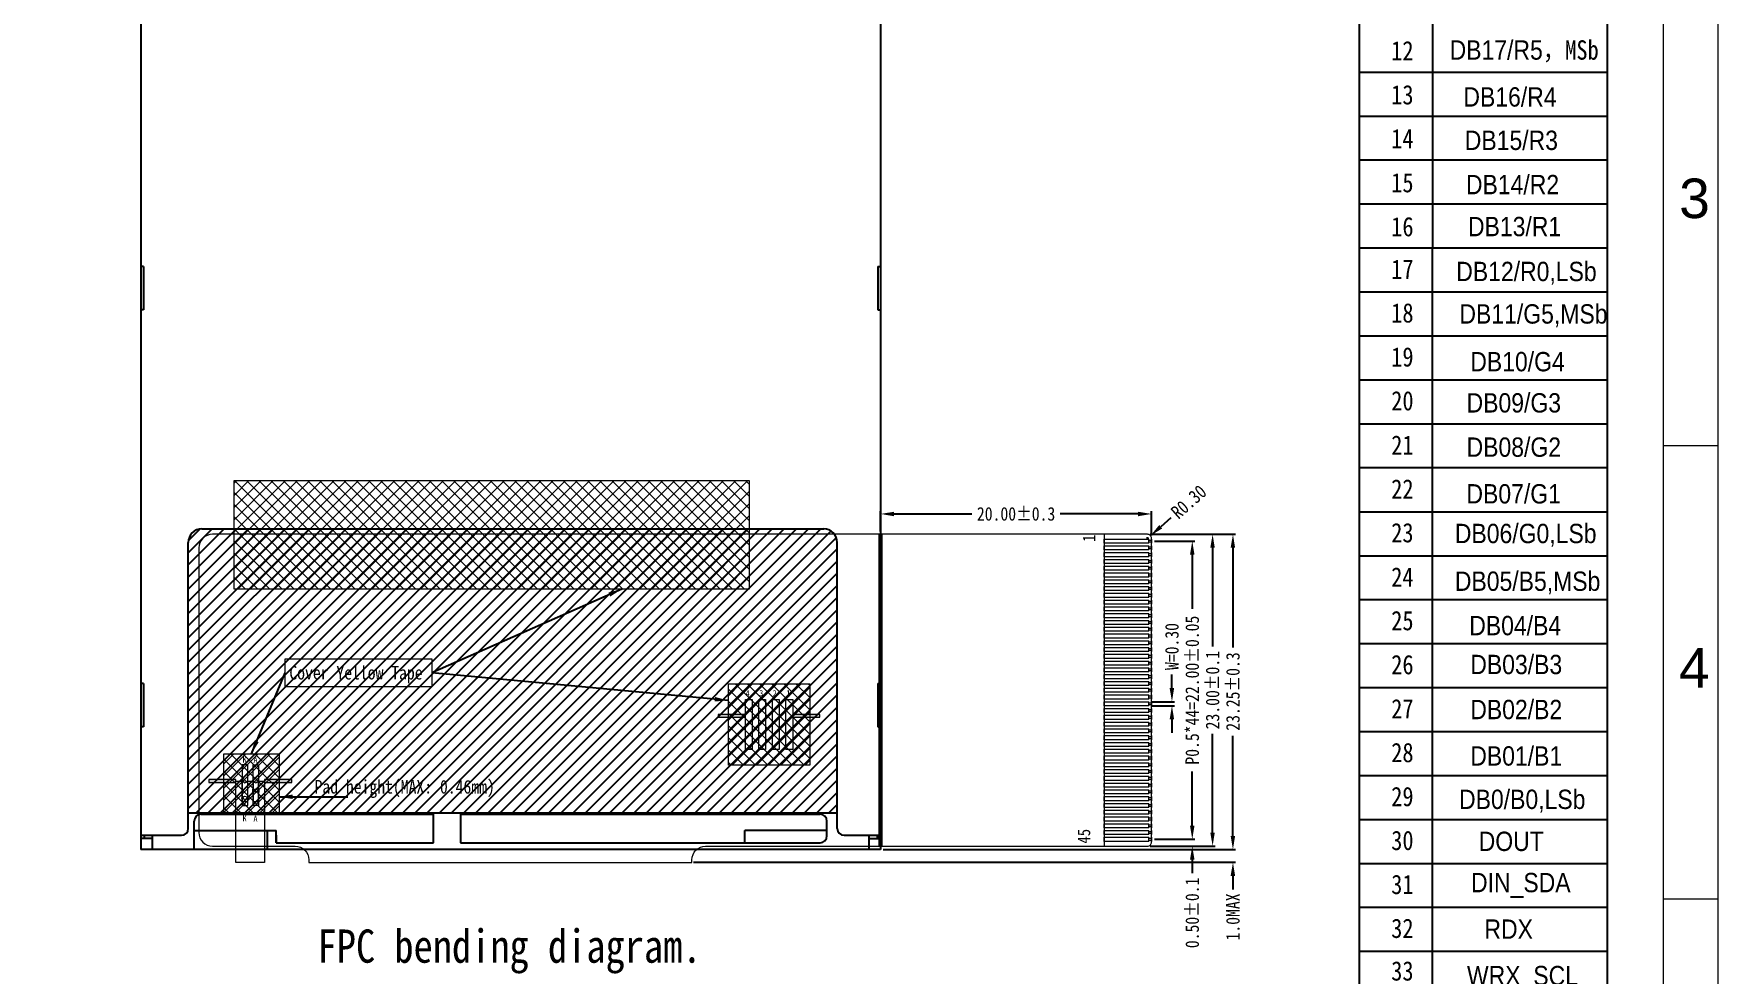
# Model space of a CAD drawing. Header units: millimetres. Extents: x -3761 to -3422, y -2431 to -2197.
# Drawn here: x -3546.6 to -3422.3, y -2335.9 to -2266.5 of the extents above; entities that cross this region are included whole.
import ezdxf

# ---------------------------------------------------------------- set-up
doc = ezdxf.new("R2010")
doc.units = ezdxf.units.MM
for name, color, linetype in [('', 7, 'Continuous'), ('BEF', 4, 'Continuous'), ('BL', 2, 'Continuous'), ('d', 3, 'Continuous'), ('版框', 7, 'Continuous')]:
    doc.layers.add(name, color=color, linetype=linetype)
doc.layers.add('DIM', color=3, linetype='Continuous', lineweight=20)
doc.styles.add('s2', font='')
doc.styles.add('宋体', font='', dxfattribs={"width": 0.85})
doc.styles.get('s2').set_extended_font_data('仿宋_GB2312')
doc.styles.get('宋体').set_extended_font_data('SimSun')
doc.dimstyles.new('副本 Standard', dxfattribs={"dimtxt": 1, "dimasz": 1, "dimexe": 0.2, "dimexo": 0.2, "dimgap": 0.3, "dimtad": 0, "dimzin": 0, "dimdsep": 46, "dimtxsty": '宋体', "dimcen": 0.09, "dimclrd": 3, "dimclre": 3, "dimclrt": 3, "dimadec": 0, "dimazin": 0, "dimtfac": 1, "dimtofl": 0, "dimtmove": 0, "dimatfit": 3, "dimfxl": 0, "dimtolj": 1, "dimtzin": 0, "dimarcsym": 0})
pattern_1 = [(45, (425.9951, 5242.23083), (-0.449012806, 0.449012806), [])]

# ---------------------------------------------------------------- blocks, each defined once
blk = doc.blocks.new('*D35')
at = {"color": 3, "lineweight": -2}
for p, q in [((-3484.11, -2303.2), (-3484.11, -2301.7)), ((-3483.11, -2301.9), (-3477.37, -2301.9)), ((-3465.11, -2301.9), (-3470.86, -2301.9)), ((-3464.11, -2303.5), (-3464.11, -2301.7))]:
    blk.add_line(p, q, dxfattribs=at)
at = {"color": 3}
for points in [[(-3483.11, -2301.74), (-3483.11, -2302.07), (-3484.11, -2301.9)], [(-3465.11, -2301.74), (-3465.11, -2302.07), (-3464.11, -2301.9)]]:
    blk.add_solid(points, dxfattribs=at)
at = {"layer": 'Defpoints', "color": 0}
for p in [(-3484.11, -2301.9), (-3484.11, -2303.4), (-3464.11, -2303.7)]:
    blk.add_point(p, dxfattribs=at)
at = {"color": 3, "lineweight": 0, "insert": (-3474.11, -2301.9), "char_height": 1, "attachment_point": 5, "style": '宋体'}
blk.add_mtext('\\A1;20.00%%p0.3', dxfattribs=at)
blk = doc.blocks.new('*D36')
at = {"color": 3, "lineweight": -2}
for p, q in [((-3464.21, -2303.4), (-3459.41, -2303.4)), ((-3459.61, -2304.4), (-3459.61, -2311.67)), ((-3459.61, -2325.4), (-3459.61, -2318.13)), ((-3464.21, -2326.4), (-3459.41, -2326.4))]:
    blk.add_line(p, q, dxfattribs=at)
at = {"color": 3}
for points in [[(-3459.78, -2304.4), (-3459.45, -2304.4), (-3459.61, -2303.4)], [(-3459.78, -2325.4), (-3459.45, -2325.4), (-3459.61, -2326.4)]]:
    blk.add_solid(points, dxfattribs=at)
at = {"layer": 'Defpoints', "color": 0}
for p in [(-3464.41, -2303.4), (-3464.41, -2326.4), (-3459.61, -2326.4)]:
    blk.add_point(p, dxfattribs=at)
at = {"color": 3, "lineweight": 0, "insert": (-3459.61, -2314.9), "char_height": 1, "attachment_point": 5, "rotation": 90, "style": '宋体'}
blk.add_mtext('\\A1;23.00%%p0.1', dxfattribs=at)
blk = doc.blocks.new('*D37')
at = {"color": 3, "lineweight": -2}
for p, q in [((-3463.91, -2303.9), (-3460.91, -2303.9)), ((-3461.11, -2304.9), (-3461.11, -2308.91)), ((-3461.11, -2324.9), (-3461.11, -2320.89)), ((-3463.91, -2325.9), (-3460.91, -2325.9))]:
    blk.add_line(p, q, dxfattribs=at)
at = {"color": 3}
for points in [[(-3461.28, -2304.9), (-3460.95, -2304.9), (-3461.11, -2303.9)], [(-3461.28, -2324.9), (-3460.95, -2324.9), (-3461.11, -2325.9)]]:
    blk.add_solid(points, dxfattribs=at)
at = {"layer": 'Defpoints', "color": 0}
for p in [(-3464.11, -2303.9), (-3464.11, -2325.9), (-3461.11, -2325.9)]:
    blk.add_point(p, dxfattribs=at)
at = {"color": 3, "lineweight": 0, "insert": (-3461.11, -2314.9), "char_height": 1, "attachment_point": 5, "rotation": 90, "style": '宋体'}
blk.add_mtext('\\A1;P0.5*44=22.00%%p0.05', dxfattribs=at)
blk = doc.blocks.new('*D38')
at = {"color": 3, "lineweight": -2}
for p, q in [((-3462.61, -2314.75), (-3462.61, -2313.75)), ((-3464.11, -2315.75), (-3462.41, -2315.75)), ((-3464.11, -2316.05), (-3462.41, -2316.05)), ((-3462.61, -2317.05), (-3462.61, -2318.05))]:
    blk.add_line(p, q, dxfattribs=at)
at = {"color": 3}
for points in [[(-3462.78, -2314.75), (-3462.45, -2314.75), (-3462.61, -2315.75)], [(-3462.78, -2317.05), (-3462.45, -2317.05), (-3462.61, -2316.05)]]:
    blk.add_solid(points, dxfattribs=at)
at = {"layer": 'Defpoints', "color": 0}
for p in [(-3464.31, -2315.75), (-3464.31, -2316.05), (-3462.61, -2315.75)]:
    blk.add_point(p, dxfattribs=at)
at = {"color": 3, "lineweight": 0, "insert": (-3462.61, -2311.68), "char_height": 1, "attachment_point": 5, "rotation": 90, "style": '宋体'}
blk.add_mtext('\\A1;W=0.30', dxfattribs=at)
blk = doc.blocks.new('*D39')
at = {"color": 3, "lineweight": -2}
for p, q in [((-3462.69, -2302.18), (-3463.44, -2302.84)), ((-3464.5, -2303.7), (-3464.32, -2303.7)), ((-3464.41, -2303.79), (-3464.41, -2303.61))]:
    blk.add_line(p, q, dxfattribs=at)
at = {"color": 3}
blk.add_solid([(-3463.55, -2302.72), (-3463.33, -2302.97), (-3464.19, -2303.5)], dxfattribs=at)
at = {"layer": 'Defpoints', "color": 0}
for p in [(-3464.41, -2303.7), (-3464.19, -2303.5)]:
    blk.add_point(p, dxfattribs=at)
at = {"color": 3, "lineweight": 0, "insert": (-3461.37, -2301.01), "char_height": 1, "attachment_point": 5, "rotation": 41.5052, "style": '宋体'}
blk.add_mtext('\\A1;R0.30', dxfattribs=at)
blk = doc.blocks.new('*D40')
at = {"color": 3, "lineweight": -2}
for p, q in [((-3461.11, -2324.9), (-3461.11, -2323.9)), ((-3464.21, -2326.4), (-3460.91, -2326.4)), ((-3463.91, -2325.9), (-3460.91, -2325.9)), ((-3461.11, -2327.4), (-3461.11, -2328.4))]:
    blk.add_line(p, q, dxfattribs=at)
at = {"color": 3}
for points in [[(-3461.28, -2324.9), (-3460.95, -2324.9), (-3461.11, -2325.9)], [(-3461.28, -2327.4), (-3460.95, -2327.4), (-3461.11, -2326.4)]]:
    blk.add_solid(points, dxfattribs=at)
at = {"layer": 'Defpoints', "color": 0}
for p in [(-3464.41, -2326.4), (-3464.11, -2325.9), (-3461.11, -2326.4)]:
    blk.add_point(p, dxfattribs=at)
at = {"color": 3, "lineweight": 0, "insert": (-3461.11, -2331.33), "char_height": 1, "attachment_point": 5, "rotation": 90, "style": '宋体'}
blk.add_mtext('\\A1;0.50%%P0.1', dxfattribs=at)
blk = doc.blocks.new('*D41')
at = {"color": 3, "lineweight": -2}
for p, q in [((-3458.11, -2325.65), (-3458.11, -2324.65)), ((-3483.91, -2326.65), (-3457.91, -2326.65)), ((-3497.92, -2327.6), (-3457.91, -2327.6)), ((-3458.11, -2328.6), (-3458.11, -2329.6))]:
    blk.add_line(p, q, dxfattribs=at)
at = {"color": 3}
for points in [[(-3458.28, -2325.65), (-3457.95, -2325.65), (-3458.11, -2326.65)], [(-3458.28, -2328.6), (-3457.95, -2328.6), (-3458.11, -2327.6)]]:
    blk.add_solid(points, dxfattribs=at)
at = {"layer": 'Defpoints', "color": 0}
for p in [(-3484.11, -2326.65), (-3458.11, -2326.65), (-3498.12, -2327.6)]:
    blk.add_point(p, dxfattribs=at)
at = {"color": 3, "lineweight": 0, "insert": (-3458.11, -2331.63), "char_height": 1, "attachment_point": 5, "rotation": 90, "style": '宋体'}
blk.add_mtext('\\A1;1.0MAX', dxfattribs=at)
blk = doc.blocks.new('*D42')
at = {"color": 3, "lineweight": -2}
for p, q in [((-3464.21, -2303.4), (-3457.91, -2303.4)), ((-3458.11, -2304.4), (-3458.11, -2311.75)), ((-3458.11, -2325.65), (-3458.11, -2318.26)), ((-3483.91, -2326.65), (-3457.91, -2326.65))]:
    blk.add_line(p, q, dxfattribs=at)
at = {"color": 3}
for points in [[(-3458.28, -2304.4), (-3457.95, -2304.4), (-3458.11, -2303.4)], [(-3458.28, -2325.65), (-3457.95, -2325.65), (-3458.11, -2326.65)]]:
    blk.add_solid(points, dxfattribs=at)
at = {"layer": 'Defpoints', "color": 0}
for p in [(-3464.41, -2303.4), (-3484.11, -2326.65), (-3458.11, -2326.65)]:
    blk.add_point(p, dxfattribs=at)
at = {"color": 3, "lineweight": 0, "insert": (-3458.11, -2315), "char_height": 1, "attachment_point": 5, "rotation": 90, "style": '宋体'}
blk.add_mtext('\\A1;23.25%%P0.3', dxfattribs=at)
blk = doc.blocks.new('A$C7CFF37E4')
at = {"layer": 'BEF', "linetype": 'Continuous'}
h = blk.add_hatch(dxfattribs=at)
h.set_pattern_fill('ANSI31', color=256, scale=0.2, style=0)
h.set_pattern_definition(pattern_1)
h.paths.add_polyline_path([(20.4, 63.39, 0.414214), (21.9, 64.89), (21.9, 70.09, 0.414214), (20.4, 71.59), (13.8, 71.59, -0.414214), (13.3, 72.09), (13.3, 81.07, 0.414214), (12.8, 81.57), (7.8, 81.57, 0.414214), (7.3, 81.07), (7.3, 72.09, -0.414214), (6.8, 71.59), (0.95, 71.59), (0.95, 63.39)])
h = blk.add_hatch(dxfattribs=at)
h.set_pattern_fill('ANSI31', color=256, scale=0.2, style=0)
h.set_pattern_definition(pattern_1)
h.paths.add_polyline_path([(3.51, 22.67), (3.51, 2.7), (51.39, 2.7), (51.39, 22.67, 0.414214), (50.39, 23.67), (4.51, 23.67, 0.414214)])
for p, q in [((0.95, 71.59), (0.95, 63.39)), ((3.51, 2.7), (51.39, 2.7))]:
    blk.add_line(p, q, dxfattribs=at)
at = {"layer": 'BL', "linetype": 'Continuous'}
for p, q in [((0, 84.77), (2, 84.77)), ((2, 84.77), (2, 82.77)), ((52.58, 82.77), (52.58, 84.77)), ((52.58, 84.77), (54.58, 84.77)), ((0, 83.57), (0, 75.15)), ((9.29, 83.57), (2, 83.57)), ((2.21, 83.32), (2, 83.32)), ((45.3, 83.57), (52.58, 83.57)), ((52.39, 83.32), (52.58, 83.32)), ((54.58, 83.57), (54.58, 75.15)), ((0, 82.32), (0.85, 82.32)), ((0.25, 82.32), (0.25, 82.14)), ((0.85, 82.77), (2.21, 82.77)), ((0.85, 82.77), (0.85, 82.14)), ((52.39, 82.77), (53.73, 82.77)), ((53.73, 82.77), (53.73, 82.14)), ((53.73, 82.32), (54.58, 82.32)), ((54.33, 82.32), (54.33, 82.14)), ((0.25, 71.59), (0.25, 63.39)), ((0.85, 71.59), (0.85, 63.39)), ((0, 7.61), (0, 0)), ((54.58, 7.61), (54.58, 0)), ((4.45, 2.6), (21.59, 2.6)), ((23.59, 2.6), (50.13, 2.6)), ((3.95, 0), (3.95, 2.1)), ((3.95, 1.4), (10, 1.4)), ((9.34, 0), (9.34, 1.4)), ((44.58, 0.5), (44.58, 1.39)), ((50.63, 1), (50.63, 2.1)), ((0.85, 0.82), (0, 0.82)), ((0.25, 1.05), (0.25, 0.82)), ((0.85, 1.05), (0.85, 0)), ((10, 0.5), (10, 1.05)), ((10, 1.05), (10, 0.5)), ((10, 0.5), (21.59, 0.5)), ((23.59, 0.5), (50.13, 0.5)), ((53.73, 1.05), (53.73, 0)), ((53.73, 0.82), (54.58, 0.82)), ((54.33, 1.05), (54.33, 0.82)), ((54.58, 0), (0, 0))]:
    blk.add_line(p, q, dxfattribs=at)
at = {"layer": 'BL'}
for p, q in [((0, 83.57), (0, 84.77)), ((54.58, 84.77), (54.58, 83.57)), ((10, 0.5), (10, 1.4)), ((50.63, 1.4), (44.59, 1.4))]:
    blk.add_line(p, q, dxfattribs=at)
at = {"layer": 'BL', "color": 6}
for p, q in [((2.21, 83.57), (2.21, 82.64)), ((2.21, 83.57), (52.39, 83.57)), ((10.7, 83.37), (10.7, 83.57)), ((10.7, 83.37), (13.9, 83.37)), ((13.9, 83.37), (13.9, 83.57)), ((40.69, 83.37), (40.69, 83.57)), ((43.89, 83.37), (40.69, 83.37)), ((43.89, 83.37), (43.89, 83.57)), ((52.39, 82.64), (52.39, 83.57)), ((0, 82.14), (0, 1.05)), ((0, 82.14), (1.71, 82.14)), ((52.89, 82.14), (54.58, 82.14)), ((54.58, 82.14), (54.58, 1.05)), ((7.3, 81.07), (7.3, 72.09)), ((7.8, 81.57), (12.8, 81.57)), ((13.3, 81.07), (13.3, 72.09)), ((0.2, 73.81), (0, 73.81)), ((0.2, 73.81), (0.2, 63.39)), ((54.38, 73.78), (54.38, 70.58)), ((54.38, 73.78), (54.58, 73.78)), ((0.2, 71.59), (6.8, 71.59)), ((20.4, 71.59), (13.8, 71.59)), ((21.9, 64.89), (21.9, 70.09)), ((54.38, 70.58), (54.58, 70.58)), ((0, 63.39), (20.4, 63.39)), ((0.2, 43.01), (0, 43.01)), ((0.2, 43.01), (0.2, 39.81)), ((54.38, 43.01), (54.38, 39.81)), ((54.38, 43.01), (54.58, 43.01)), ((0.2, 39.81), (0, 39.81)), ((54.38, 39.81), (54.58, 39.81)), ((4.51, 23.65), (50.39, 23.65)), ((3.51, 1.55), (3.51, 22.65)), ((51.39, 1.55), (51.39, 22.65)), ((0.2, 12.24), (0, 12.24)), ((0.2, 12.24), (0.2, 9.04)), ((54.38, 12.24), (54.38, 9.04)), ((54.38, 12.24), (54.58, 12.24)), ((0.2, 9.04), (0, 9.04)), ((54.38, 9.04), (54.58, 9.04)), ((0, 1.05), (3.01, 1.05)), ((51.89, 1.05), (54.58, 1.05))]:
    blk.add_line(p, q, dxfattribs=at)
at = {"layer": 'BL', "linetype": 'Continuous'}
for points in [[(21.59, 0.5), (21.59, 2.6)], [(23.59, 2.6), (23.59, 0.5)]]:
    blk.add_lwpolyline(points, dxfattribs=at)
for centre, radius, start, end in [((0.32, 84.06), 0.5, 230.2082, 129.7918), ((54.26, 84.06), 0.5, 50.2082, 309.7918), ((0.32, 84.06), 0.35, 203.8955, 156.1045), ((54.26, 84.06), 0.35, 23.8955, 336.1045), ((4.45, 2.1), 0.5, 90, 180), ((50.13, 2.1), 0.5, 0, 90), ((50.13, 1), 0.5, 270, 0)]:
    blk.add_arc(centre, radius, start, end, dxfattribs=at)
at = {"layer": 'BL', "color": 6}
for centre, radius, start, end in [((1.71, 82.64), 0.5, 270, 0), ((52.89, 82.64), 0.5, 180, 270), ((7.8, 81.07), 0.5, 90, 180), ((12.8, 81.07), 0.5, 0, 90), ((6.8, 72.09), 0.5, 270, 0), ((13.8, 72.09), 0.5, 180, 270), ((20.4, 70.09), 1.5, 0, 90), ((20.4, 64.89), 1.5, 270, 0), ((4.51, 22.65), 1, 90, 180), ((50.39, 22.65), 1, 0, 90), ((3.01, 1.55), 0.5, 270, 0), ((51.89, 1.55), 0.5, 180, 270)]:
    blk.add_arc(centre, radius, start, end, dxfattribs=at)
at = {"layer": 'BL'}
blk.add_arc((44.59, 1.39), 0.01, 90, 180, dxfattribs=at)
blk = doc.blocks.new('A$C4BB11E73')
at = {"color": 4, "linetype": 'Continuous'}
for p, q in [((0, 160.06), (0, 0)), ((5.74, 160.06), (5.74, 99.96)), ((19.44, 160.06), (19.44, 0)), ((0, 113.75), (19.44, 113.75)), ((0, 110.3), (19.44, 110.3)), ((0, 106.86), (19.44, 106.86)), ((0, 103.41), (19.44, 103.41)), ((0, 99.96), (19.44, 99.96)), ((0, 99.96), (19.44, 99.96)), ((5.74, 99.96), (19.44, 99.96)), ((5.74, 0), (5.74, 99.96)), ((0, 96.52), (19.44, 96.52)), ((5.74, 96.52), (19.44, 96.52)), ((0, 93.07), (19.44, 93.07)), ((0, 89.63), (19.44, 89.63)), ((0, 86.18), (19.44, 86.18)), ((0, 82.74), (19.44, 82.74)), ((0, 79.29), (19.44, 79.29)), ((0, 75.84), (19.44, 75.84)), ((0, 72.4), (19.44, 72.4)), ((0, 68.95), (19.44, 68.95)), ((0, 65.51), (19.44, 65.51)), ((0, 62.06), (19.44, 62.06)), ((0, 58.61), (19.44, 58.61)), ((0, 55.17), (19.44, 55.17)), ((0, 51.72), (19.44, 51.72)), ((0, 48.28), (19.44, 48.28)), ((0, 44.83), (19.44, 44.83)), ((0, 44.83), (19.44, 44.83)), ((5.74, 44.83), (19.44, 44.83))]:
    blk.add_line(p, q, dxfattribs=at)
at = {"color": 4, "linetype": 'Continuous', "style": '宋体'}
for s, insert, char_height, width, attachment_point in [('{\\fArial|b0|i0|c0|p32;DB17/R5\\fSimSun|b0|i0|c134|p2;，MSb}', (7.09, 114.5), 1.5162, 38.8381, 7), ('12', (2.51, 116.18), 1.516, 5.7432, 1), ('13', (2.51, 112.73), 1.516, 5.7432, 1), ('{\\fArial|b0|i0|c0|p32;DB16/R4}', (8.17, 111.02), 1.5162, 5.7432, 7), ('14', (2.51, 109.29), 1.516, 5.7432, 1), ('{\\fArial|b0|i0|c0|p32;DB15/R3}', (8.28, 107.62), 1.5162, 5.7432, 7), ('15', (2.51, 105.84), 1.516, 5.7432, 1), ('{\\fArial|b0|i0|c0|p32;DB14/R2}', (8.37, 104.15), 1.5162, 5.7432, 7), ('16', (2.51, 102.39), 1.516, 5.7432, 1), ('{\\fArial|b0|i0|c0|p32;DB13/R1}', (8.53, 100.86), 1.5162, 5.7432, 7), ('17', (2.51, 97.54), 1.516, 5.7432, 7), ('{\\fArial|b0|i0|c0|p32;DB12/R0,LSb}', (7.61, 97.08), 1.5162, 5.7432, 7), ('18', (2.51, 94.09), 1.516, 5.7432, 7), ('{\\fArial|b0|i0|c0|p32;DB11/G5,MSb}', (7.86, 93.75), 1.5162, 5.7432, 7), ('19', (2.51, 90.64), 1.516, 5.7432, 7), ('{\\fArial|b0|i0|c0|p32;DB10/G4}', (8.71, 90.27), 1.5162, 5.7432, 7), ('20', (2.51, 87.2), 1.516, 5.7432, 7), ('{\\fArial|b0|i0|c0|p32;DB09/G3}', (8.42, 87.04), 1.5162, 5.7432, 7), ('21', (2.51, 83.75), 1.516, 5.7432, 7), ('{\\fArial|b0|i0|c0|p32;DB08/G2}', (8.42, 83.57), 1.5162, 5.7432, 7), ('22', (2.51, 80.31), 1.516, 5.7432, 7), ('{\\fArial|b0|i0|c0|p32;DB07/G1}', (8.41, 79.91), 1.5162, 5.7432, 7), ('23', (2.51, 76.86), 1.516, 5.7432, 7), ('{\\fArial|b0|i0|c0|p32;DB06/G0,LSb}', (7.5, 76.54), 1.5162, 5.7432, 7), ('24', (2.51, 73.41), 1.516, 5.7432, 7), ('{\\fArial|b0|i0|c0|p32;DB05/B5,MSb}', (7.5, 72.8), 1.5162, 5.7432, 7), ('25', (2.51, 69.97), 1.516, 5.7432, 7), ('{\\fArial|b0|i0|c0|p32;DB04/B4}', (8.63, 69.58), 1.5162, 7.8408, 7), ('26', (2.51, 66.52), 1.516, 5.7432, 7), ('27', (2.51, 63.08), 1.516, 5.7432, 7), ('28', (2.51, 59.63), 1.516, 5.7432, 7), ('29', (2.51, 56.18), 1.516, 5.7432, 7), ('30', (2.51, 52.74), 1.516, 5.7432, 7), ('{\\fArial|b0|i0|c0|p32;DOUT}', (9.37, 52.67), 1.5162, 7.973, 7), ('31', (2.51, 49.29), 1.516, 5.7432, 7), ('{\\fArial|b0|i0|c0|p32;DIN_SDA}', (8.77, 49.02), 1.5162, 7.973, 7), ('32', (2.51, 45.85), 1.516, 5.7432, 7), ('{\\fArial|b0|i0|c0|p32;RDX}', (9.82, 45.81), 1.5162, 7.973, 7), ('33', (2.51, 42.51), 1.516, 5.7432, 7), ('{\\fArial|b0|i0|c0|p32;WRX_SCL}', (8.45, 41.73), 1.5162, 7.973, 7)]:
    blk.add_mtext(s, dxfattribs=dict(at, insert=insert, char_height=char_height, width=width, attachment_point=attachment_point))
at = {"color": 4, "linetype": 'ByBlock', "lineweight": -2, "char_height": 1.5162, "width": 18.8378, "attachment_point": 1, "style": '宋体'}
for s, insert in [('{\\fArial|b0|i0|c0|p32;DB03/B3}', (8.71, 68.07)), ('{\\fArial|b0|i0|c0|p32;DB02/B2}', (8.71, 64.54)), ('{\\fArial|b0|i0|c0|p32;DB01/B1}', (8.71, 60.9)), ('{\\fArial|b0|i0|c0|p32;DB0/B0,LSb}', (7.83, 57.5))]:
    blk.add_mtext(s, dxfattribs=dict(at, insert=insert))

msp = doc.modelspace()

# ---------------------------------------------------------------- hatches: boundary and pattern name
at = {"layer": '', "lineweight": 0}
h = msp.add_hatch(dxfattribs=at)
h.set_pattern_fill('ANSI37', color=2, scale=0.2, style=0)
h.set_pattern_definition([(45, (-9427.6843, -2686.1253), (-0.449012806, 0.449012806), []), (135, (-9427.6843, -2686.1253), (-0.449012806, -0.449012806), [])])
h.paths.add_polyline_path([(-3531.805, -2299.441), (-3493.805, -2299.441), (-3493.805, -2307.441), (-3531.805, -2307.441)])
msp.add_hatch(color=256, dxfattribs=at).paths.add_polyline_path([(-3484.214, -2303.404), (-3484.114, -2303.404), (-3484.114, -2326.404), (-3484.214, -2326.404)])
h = msp.add_hatch(dxfattribs=at)
h.set_pattern_fill('ANSI37', color=2, scale=0.2, style=0)
h.set_pattern_definition([(225, (2217.2113, -1967.6874), (0.449012806, -0.449012806), []), (315, (2217.2113, -1967.6874), (0.449012806, 0.449012806), [])])
h.paths.add_polyline_path([(-3528.488, -2323.947), (-3532.568, -2323.947), (-3532.568, -2319.594), (-3528.488, -2319.594)])
at = {"lineweight": 0}
h = msp.add_hatch(dxfattribs=at)
h.set_pattern_fill('ANSI37', color=2, scale=0.2, style=0)
h.set_pattern_definition([(225, (-8476.8958, -4733.0093), (0.449012806, -0.449012806), []), (315, (-8476.8958, -4733.0093), (0.449012806, 0.449012806), [])])
h.paths.add_polyline_path([(-3489.337, -2320.434), (-3495.337, -2320.434), (-3495.337, -2314.434), (-3489.337, -2314.434)])
for points in [[(-3496.087, -2316.884), (-3494.087, -2316.884), (-3494.087, -2316.684), (-3496.087, -2316.684)], [(-3490.587, -2316.884), (-3488.587, -2316.884), (-3488.587, -2316.684), (-3490.587, -2316.684)], [(-3533.675, -2321.702), (-3531.675, -2321.702), (-3531.675, -2321.502), (-3533.675, -2321.502)], [(-3529.553, -2321.702), (-3527.553, -2321.702), (-3527.553, -2321.502), (-3529.553, -2321.502)]]:
    msp.add_hatch(color=256, dxfattribs=at).paths.add_polyline_path(points)

# ---------------------------------------------------------------- linework, layer by layer
at = {"layer": '', "lineweight": 0}
for p, q in [((-3484.214, -2303.404), (-3484.214, -2326.404)), ((-3484.114, -2303.404), (-3484.114, -2326.404))]:
    msp.add_line(p, q, dxfattribs=at)
at = {"layer": '', "color": 30, "lineweight": 0}
for p, q in [((-3467.614, -2303.404), (-3467.614, -2326.404)), ((-3467.614, -2303.754), (-3464.314, -2303.754)), ((-3467.614, -2304.054), (-3467.614, -2303.754)), ((-3464.314, -2304.054), (-3467.614, -2304.054)), ((-3467.614, -2304.254), (-3464.314, -2304.254)), ((-3467.614, -2304.554), (-3467.614, -2304.254)), ((-3464.314, -2304.054), (-3464.314, -2303.754)), ((-3464.314, -2303.824), (-3464.114, -2303.824)), ((-3464.114, -2303.984), (-3464.314, -2303.984)), ((-3464.314, -2304.554), (-3464.314, -2304.254)), ((-3464.314, -2304.324), (-3464.114, -2304.324)), ((-3464.114, -2303.754), (-3464.114, -2304.054)), ((-3464.114, -2303.984), (-3464.114, -2303.824)), ((-3464.114, -2304.254), (-3464.114, -2304.554)), ((-3464.114, -2304.484), (-3464.114, -2304.324)), ((-3464.314, -2304.554), (-3467.614, -2304.554)), ((-3467.614, -2304.754), (-3464.314, -2304.754)), ((-3467.614, -2305.054), (-3467.614, -2304.754)), ((-3464.314, -2305.054), (-3467.614, -2305.054)), ((-3467.614, -2305.254), (-3464.314, -2305.254)), ((-3467.614, -2305.554), (-3467.614, -2305.254)), ((-3464.314, -2305.554), (-3467.614, -2305.554)), ((-3464.114, -2304.484), (-3464.314, -2304.484)), ((-3464.314, -2305.054), (-3464.314, -2304.754)), ((-3464.314, -2304.824), (-3464.114, -2304.824)), ((-3464.114, -2304.984), (-3464.314, -2304.984)), ((-3464.314, -2305.554), (-3464.314, -2305.254)), ((-3464.314, -2305.324), (-3464.114, -2305.324)), ((-3464.114, -2305.484), (-3464.314, -2305.484)), ((-3464.114, -2304.754), (-3464.114, -2305.054)), ((-3464.114, -2304.984), (-3464.114, -2304.824)), ((-3464.114, -2305.254), (-3464.114, -2305.554)), ((-3464.114, -2305.484), (-3464.114, -2305.324)), ((-3467.614, -2305.754), (-3464.314, -2305.754)), ((-3467.614, -2306.054), (-3467.614, -2305.754)), ((-3464.314, -2306.054), (-3467.614, -2306.054)), ((-3467.614, -2306.254), (-3464.314, -2306.254)), ((-3467.614, -2306.554), (-3467.614, -2306.254)), ((-3464.314, -2306.554), (-3467.614, -2306.554)), ((-3467.614, -2306.754), (-3464.314, -2306.754)), ((-3467.614, -2307.054), (-3467.614, -2306.754)), ((-3464.314, -2306.054), (-3464.314, -2305.754)), ((-3464.314, -2305.824), (-3464.114, -2305.824)), ((-3464.114, -2305.984), (-3464.314, -2305.984)), ((-3464.314, -2306.554), (-3464.314, -2306.254)), ((-3464.314, -2306.324), (-3464.114, -2306.324)), ((-3464.114, -2306.484), (-3464.314, -2306.484)), ((-3464.314, -2307.054), (-3464.314, -2306.754)), ((-3464.314, -2306.824), (-3464.114, -2306.824)), ((-3464.114, -2305.754), (-3464.114, -2306.054)), ((-3464.114, -2305.984), (-3464.114, -2305.824)), ((-3464.114, -2306.254), (-3464.114, -2306.554)), ((-3464.114, -2306.484), (-3464.114, -2306.324)), ((-3464.114, -2306.754), (-3464.114, -2307.054)), ((-3464.114, -2306.984), (-3464.114, -2306.824)), ((-3464.314, -2307.054), (-3467.614, -2307.054)), ((-3467.614, -2307.254), (-3464.314, -2307.254)), ((-3467.614, -2307.554), (-3467.614, -2307.254)), ((-3464.314, -2307.554), (-3467.614, -2307.554)), ((-3467.614, -2307.754), (-3464.314, -2307.754)), ((-3467.614, -2308.054), (-3467.614, -2307.754)), ((-3464.314, -2308.054), (-3467.614, -2308.054)), ((-3464.114, -2306.984), (-3464.314, -2306.984)), ((-3464.314, -2307.554), (-3464.314, -2307.254)), ((-3464.314, -2307.324), (-3464.114, -2307.324)), ((-3464.114, -2307.484), (-3464.314, -2307.484)), ((-3464.314, -2308.054), (-3464.314, -2307.754)), ((-3464.314, -2307.824), (-3464.114, -2307.824)), ((-3464.114, -2307.984), (-3464.314, -2307.984)), ((-3464.114, -2307.254), (-3464.114, -2307.554)), ((-3464.114, -2307.484), (-3464.114, -2307.324)), ((-3464.114, -2307.754), (-3464.114, -2308.054)), ((-3464.114, -2307.984), (-3464.114, -2307.824)), ((-3467.614, -2308.254), (-3464.314, -2308.254)), ((-3467.614, -2308.554), (-3467.614, -2308.254)), ((-3464.314, -2308.554), (-3467.614, -2308.554)), ((-3467.614, -2308.754), (-3464.314, -2308.754)), ((-3467.614, -2309.054), (-3467.614, -2308.754)), ((-3464.314, -2309.054), (-3467.614, -2309.054)), ((-3467.614, -2309.254), (-3464.314, -2309.254)), ((-3467.614, -2309.554), (-3467.614, -2309.254)), ((-3464.314, -2308.554), (-3464.314, -2308.254)), ((-3464.314, -2308.324), (-3464.114, -2308.324)), ((-3464.114, -2308.484), (-3464.314, -2308.484)), ((-3464.314, -2309.054), (-3464.314, -2308.754)), ((-3464.314, -2308.824), (-3464.114, -2308.824)), ((-3464.114, -2308.984), (-3464.314, -2308.984)), ((-3464.314, -2309.554), (-3464.314, -2309.254)), ((-3464.314, -2309.324), (-3464.114, -2309.324)), ((-3464.114, -2308.254), (-3464.114, -2308.554)), ((-3464.114, -2308.484), (-3464.114, -2308.324)), ((-3464.114, -2308.754), (-3464.114, -2309.054)), ((-3464.114, -2308.984), (-3464.114, -2308.824)), ((-3464.114, -2309.254), (-3464.114, -2309.554)), ((-3464.114, -2309.484), (-3464.114, -2309.324)), ((-3464.314, -2309.554), (-3467.614, -2309.554)), ((-3467.614, -2309.754), (-3464.314, -2309.754)), ((-3467.614, -2310.054), (-3467.614, -2309.754)), ((-3464.314, -2310.054), (-3467.614, -2310.054)), ((-3467.614, -2310.254), (-3464.314, -2310.254)), ((-3464.114, -2309.484), (-3464.314, -2309.484)), ((-3464.314, -2310.054), (-3464.314, -2309.754)), ((-3464.314, -2309.824), (-3464.114, -2309.824)), ((-3464.114, -2309.984), (-3464.314, -2309.984)), ((-3464.314, -2310.324), (-3464.114, -2310.324)), ((-3464.114, -2309.754), (-3464.114, -2310.054)), ((-3464.114, -2309.984), (-3464.114, -2309.824)), ((-3467.614, -2317.754), (-3464.314, -2317.754)), ((-3467.614, -2318.054), (-3467.614, -2317.754)), ((-3464.314, -2318.054), (-3467.614, -2318.054)), ((-3464.314, -2318.054), (-3464.314, -2317.754)), ((-3464.314, -2317.824), (-3464.114, -2317.824)), ((-3464.114, -2317.984), (-3464.314, -2317.984)), ((-3464.114, -2317.754), (-3464.114, -2318.054)), ((-3464.114, -2317.984), (-3464.114, -2317.824)), ((-3467.614, -2318.254), (-3464.314, -2318.254)), ((-3467.614, -2318.554), (-3467.614, -2318.254)), ((-3464.314, -2318.554), (-3467.614, -2318.554)), ((-3467.614, -2318.754), (-3464.314, -2318.754)), ((-3467.614, -2319.054), (-3467.614, -2318.754)), ((-3464.314, -2319.054), (-3467.614, -2319.054)), ((-3467.614, -2319.254), (-3464.314, -2319.254)), ((-3467.614, -2319.554), (-3467.614, -2319.254)), ((-3464.314, -2318.554), (-3464.314, -2318.254)), ((-3464.314, -2318.324), (-3464.114, -2318.324)), ((-3464.114, -2318.484), (-3464.314, -2318.484)), ((-3464.314, -2319.054), (-3464.314, -2318.754)), ((-3464.314, -2318.824), (-3464.114, -2318.824)), ((-3464.114, -2318.984), (-3464.314, -2318.984)), ((-3464.314, -2319.554), (-3464.314, -2319.254)), ((-3464.314, -2319.324), (-3464.114, -2319.324)), ((-3464.114, -2318.254), (-3464.114, -2318.554)), ((-3464.114, -2318.484), (-3464.114, -2318.324)), ((-3464.114, -2318.754), (-3464.114, -2319.054)), ((-3464.114, -2318.984), (-3464.114, -2318.824)), ((-3464.114, -2319.254), (-3464.114, -2319.554)), ((-3464.114, -2319.484), (-3464.114, -2319.324)), ((-3464.314, -2319.554), (-3467.614, -2319.554)), ((-3467.614, -2319.754), (-3464.314, -2319.754)), ((-3467.614, -2320.054), (-3467.614, -2319.754)), ((-3464.314, -2320.054), (-3467.614, -2320.054)), ((-3467.614, -2320.254), (-3464.314, -2320.254)), ((-3467.614, -2320.554), (-3467.614, -2320.254)), ((-3464.314, -2320.554), (-3467.614, -2320.554)), ((-3464.114, -2319.484), (-3464.314, -2319.484)), ((-3464.314, -2320.054), (-3464.314, -2319.754)), ((-3464.314, -2319.824), (-3464.114, -2319.824)), ((-3464.114, -2319.984), (-3464.314, -2319.984)), ((-3464.314, -2320.554), (-3464.314, -2320.254)), ((-3464.314, -2320.324), (-3464.114, -2320.324)), ((-3464.114, -2320.484), (-3464.314, -2320.484)), ((-3464.114, -2319.754), (-3464.114, -2320.054)), ((-3464.114, -2319.984), (-3464.114, -2319.824)), ((-3464.114, -2320.254), (-3464.114, -2320.554)), ((-3464.114, -2320.484), (-3464.114, -2320.324)), ((-3467.614, -2320.754), (-3464.314, -2320.754)), ((-3467.614, -2321.054), (-3467.614, -2320.754)), ((-3464.314, -2321.054), (-3467.614, -2321.054)), ((-3467.614, -2321.254), (-3464.314, -2321.254)), ((-3467.614, -2321.554), (-3467.614, -2321.254)), ((-3464.314, -2321.554), (-3467.614, -2321.554)), ((-3467.614, -2321.754), (-3464.314, -2321.754)), ((-3467.614, -2322.054), (-3467.614, -2321.754)), ((-3464.314, -2321.054), (-3464.314, -2320.754)), ((-3464.314, -2320.824), (-3464.114, -2320.824)), ((-3464.114, -2320.984), (-3464.314, -2320.984)), ((-3464.314, -2321.554), (-3464.314, -2321.254)), ((-3464.314, -2321.324), (-3464.114, -2321.324)), ((-3464.114, -2321.484), (-3464.314, -2321.484)), ((-3464.314, -2322.054), (-3464.314, -2321.754)), ((-3464.314, -2321.824), (-3464.114, -2321.824)), ((-3464.114, -2320.754), (-3464.114, -2321.054)), ((-3464.114, -2320.984), (-3464.114, -2320.824)), ((-3464.114, -2321.254), (-3464.114, -2321.554)), ((-3464.114, -2321.484), (-3464.114, -2321.324)), ((-3464.114, -2321.754), (-3464.114, -2322.054)), ((-3464.114, -2321.984), (-3464.114, -2321.824)), ((-3464.314, -2322.054), (-3467.614, -2322.054)), ((-3467.614, -2322.254), (-3464.314, -2322.254)), ((-3467.614, -2322.554), (-3467.614, -2322.254)), ((-3464.314, -2322.554), (-3467.614, -2322.554)), ((-3467.614, -2322.754), (-3464.314, -2322.754)), ((-3467.614, -2323.054), (-3467.614, -2322.754)), ((-3464.314, -2323.054), (-3467.614, -2323.054)), ((-3464.114, -2321.984), (-3464.314, -2321.984)), ((-3464.314, -2322.554), (-3464.314, -2322.254)), ((-3464.314, -2322.324), (-3464.114, -2322.324)), ((-3464.114, -2322.484), (-3464.314, -2322.484)), ((-3464.314, -2323.054), (-3464.314, -2322.754)), ((-3464.314, -2322.824), (-3464.114, -2322.824)), ((-3464.114, -2322.984), (-3464.314, -2322.984)), ((-3464.114, -2322.254), (-3464.114, -2322.554)), ((-3464.114, -2322.484), (-3464.114, -2322.324)), ((-3464.114, -2322.754), (-3464.114, -2323.054)), ((-3464.114, -2322.984), (-3464.114, -2322.824)), ((-3467.614, -2323.254), (-3464.314, -2323.254)), ((-3467.614, -2323.554), (-3467.614, -2323.254)), ((-3464.314, -2323.554), (-3467.614, -2323.554)), ((-3467.614, -2323.754), (-3464.314, -2323.754)), ((-3467.614, -2324.054), (-3467.614, -2323.754)), ((-3464.314, -2324.054), (-3467.614, -2324.054)), ((-3467.614, -2324.254), (-3464.314, -2324.254)), ((-3467.614, -2324.554), (-3467.614, -2324.254)), ((-3464.314, -2323.554), (-3464.314, -2323.254)), ((-3464.314, -2323.324), (-3464.114, -2323.324)), ((-3464.114, -2323.484), (-3464.314, -2323.484)), ((-3464.314, -2324.054), (-3464.314, -2323.754)), ((-3464.314, -2323.824), (-3464.114, -2323.824)), ((-3464.114, -2323.984), (-3464.314, -2323.984)), ((-3464.314, -2324.554), (-3464.314, -2324.254)), ((-3464.114, -2323.254), (-3464.114, -2323.554)), ((-3464.114, -2323.484), (-3464.114, -2323.324)), ((-3464.114, -2323.754), (-3464.114, -2324.054)), ((-3464.114, -2323.984), (-3464.114, -2323.824)), ((-3464.114, -2324.254), (-3464.114, -2324.554)), ((-3464.314, -2324.554), (-3467.614, -2324.554)), ((-3467.614, -2324.754), (-3464.314, -2324.754)), ((-3467.614, -2325.054), (-3467.614, -2324.754)), ((-3464.314, -2325.054), (-3467.614, -2325.054)), ((-3467.614, -2325.254), (-3464.314, -2325.254)), ((-3467.614, -2325.554), (-3467.614, -2325.254)), ((-3464.314, -2325.554), (-3467.614, -2325.554)), ((-3464.314, -2324.324), (-3464.114, -2324.324)), ((-3464.114, -2324.484), (-3464.314, -2324.484)), ((-3464.314, -2325.054), (-3464.314, -2324.754)), ((-3464.314, -2324.824), (-3464.114, -2324.824)), ((-3464.114, -2324.984), (-3464.314, -2324.984)), ((-3464.314, -2325.554), (-3464.314, -2325.254)), ((-3464.314, -2325.324), (-3464.114, -2325.324)), ((-3464.114, -2325.484), (-3464.314, -2325.484)), ((-3464.114, -2324.484), (-3464.114, -2324.324)), ((-3464.114, -2324.754), (-3464.114, -2325.054)), ((-3464.114, -2324.984), (-3464.114, -2324.824)), ((-3464.114, -2325.254), (-3464.114, -2325.554)), ((-3464.114, -2325.484), (-3464.114, -2325.324)), ((-3467.614, -2325.754), (-3464.314, -2325.754)), ((-3467.614, -2326.054), (-3467.614, -2325.754)), ((-3464.314, -2326.054), (-3467.614, -2326.054)), ((-3467.614, -2326.404), (-3464.414, -2326.404)), ((-3464.314, -2326.054), (-3464.314, -2325.754)), ((-3464.314, -2325.824), (-3464.114, -2325.824)), ((-3464.114, -2325.984), (-3464.314, -2325.984)), ((-3464.114, -2325.754), (-3464.114, -2326.054)), ((-3464.114, -2325.984), (-3464.114, -2325.824))]:
    msp.add_line(p, q, dxfattribs=at)
at = {"layer": '', "color": 2, "lineweight": 0}
for p, q in [((-3531.203, -2322.692), (-3531.203, -2321.602)), ((-3530.803, -2322.692), (-3530.803, -2321.602)), ((-3530.403, -2322.162), (-3530.403, -2321.602)), ((-3530.003, -2322.162), (-3530.003, -2321.602))]:
    msp.add_line(p, q, dxfattribs=at)
for points in [[(-3531.805, -2299.441), (-3493.805, -2299.441), (-3493.805, -2307.441), (-3531.805, -2307.441)], [(-3528.045, -2312.587), (-3517.21, -2312.587), (-3517.21, -2314.659), (-3528.045, -2314.659)], [(-3489.337, -2320.434), (-3495.337, -2320.434), (-3495.337, -2314.434), (-3489.337, -2314.434)], [(-3528.488, -2323.947), (-3532.568, -2323.947), (-3532.568, -2319.594), (-3528.488, -2319.594)]]:
    msp.add_lwpolyline(points, close=True, dxfattribs=at)
at = {"layer": '', "color": 30, "lineweight": 0}
msp.add_lwpolyline([(-3464.114, -2303.704, 0.4142136), (-3464.414, -2303.404), (-3533.404, -2303.404, 0.4142136), (-3534.404, -2304.404), (-3534.404, -2325.404, 0.4142136), (-3533.404, -2326.404), (-3527.294, -2326.404, -0.4142136), (-3526.294, -2327.404), (-3526.294, -2327.604), (-3498.024, -2327.604), (-3498.024, -2327.404, -0.4142136), (-3497.024, -2326.404), (-3464.414, -2326.404, 0.4142136), (-3464.114, -2326.104)], format="xyb", close=True, dxfattribs=at)
at = {"layer": '', "lineweight": 0, "const_width": 0.3}
msp.add_lwpolyline([(-3484.114, -2326.404), (-3484.114, -2303.404)], dxfattribs=at)
at = {"layer": '', "lineweight": 0}
for points in [[(-3484.214, -2303.404), (-3484.114, -2303.404), (-3484.114, -2326.404), (-3484.214, -2326.404)], [(-3493.587, -2315.584), (-3493.587, -2319.284), (-3494.087, -2319.284), (-3494.087, -2315.584)], [(-3492.587, -2315.584), (-3492.587, -2319.284), (-3493.087, -2319.284), (-3493.087, -2315.584)], [(-3491.587, -2315.584), (-3491.587, -2319.284), (-3492.087, -2319.284), (-3492.087, -2315.584)], [(-3490.587, -2315.584), (-3490.587, -2319.284), (-3491.087, -2319.284), (-3491.087, -2315.584)], [(-3530.003, -2320.402), (-3530.003, -2323.402), (-3530.403, -2323.402), (-3530.403, -2320.402)]]:
    msp.add_lwpolyline(points, close=True, dxfattribs=at)
msp.add_lwpolyline([(-3531.203, -2323.402), (-3530.803, -2323.402), (-3530.803, -2320.402), (-3531.203, -2320.402), (-3531.203, -2323.402)], dxfattribs=at)
at = {"layer": '', "color": 2, "lineweight": 0}
for start, end in [(143.1301, 216.8699), (323.1301, 36.8699)]:
    msp.add_arc((-3530.203, -2322.312), 0.25, start, end, dxfattribs=at)
at = {"color": 30, "lineweight": 0}
for p, q in [((-3467.614, -2310.554), (-3467.614, -2310.254)), ((-3464.314, -2310.554), (-3467.614, -2310.554)), ((-3464.314, -2310.554), (-3464.314, -2310.254)), ((-3464.114, -2310.484), (-3464.314, -2310.484)), ((-3464.114, -2310.254), (-3464.114, -2310.554)), ((-3464.114, -2310.484), (-3464.114, -2310.324)), ((-3467.614, -2310.754), (-3464.314, -2310.754)), ((-3467.614, -2311.054), (-3467.614, -2310.754)), ((-3464.314, -2311.054), (-3467.614, -2311.054)), ((-3467.614, -2311.254), (-3464.314, -2311.254)), ((-3467.614, -2311.554), (-3467.614, -2311.254)), ((-3464.314, -2311.554), (-3467.614, -2311.554)), ((-3467.614, -2311.754), (-3464.314, -2311.754)), ((-3467.614, -2312.054), (-3467.614, -2311.754)), ((-3464.314, -2311.054), (-3464.314, -2310.754)), ((-3464.314, -2310.824), (-3464.114, -2310.824)), ((-3464.114, -2310.984), (-3464.314, -2310.984)), ((-3464.314, -2311.554), (-3464.314, -2311.254)), ((-3464.314, -2311.324), (-3464.114, -2311.324)), ((-3464.114, -2311.484), (-3464.314, -2311.484)), ((-3464.314, -2312.054), (-3464.314, -2311.754)), ((-3464.314, -2311.824), (-3464.114, -2311.824)), ((-3464.114, -2310.754), (-3464.114, -2311.054)), ((-3464.114, -2310.984), (-3464.114, -2310.824)), ((-3464.114, -2311.254), (-3464.114, -2311.554)), ((-3464.114, -2311.484), (-3464.114, -2311.324)), ((-3464.114, -2311.754), (-3464.114, -2312.054)), ((-3464.114, -2311.984), (-3464.114, -2311.824)), ((-3464.314, -2312.054), (-3467.614, -2312.054)), ((-3467.614, -2312.254), (-3464.314, -2312.254)), ((-3467.614, -2312.554), (-3467.614, -2312.254)), ((-3464.314, -2312.554), (-3467.614, -2312.554)), ((-3467.614, -2312.754), (-3464.314, -2312.754)), ((-3467.614, -2313.054), (-3467.614, -2312.754)), ((-3464.314, -2313.054), (-3467.614, -2313.054)), ((-3464.114, -2311.984), (-3464.314, -2311.984)), ((-3464.314, -2312.554), (-3464.314, -2312.254)), ((-3464.314, -2312.324), (-3464.114, -2312.324)), ((-3464.114, -2312.484), (-3464.314, -2312.484)), ((-3464.314, -2313.054), (-3464.314, -2312.754)), ((-3464.314, -2312.824), (-3464.114, -2312.824)), ((-3464.114, -2312.984), (-3464.314, -2312.984)), ((-3464.114, -2312.254), (-3464.114, -2312.554)), ((-3464.114, -2312.484), (-3464.114, -2312.324)), ((-3464.114, -2312.754), (-3464.114, -2313.054)), ((-3464.114, -2312.984), (-3464.114, -2312.824)), ((-3467.614, -2313.254), (-3464.314, -2313.254)), ((-3467.614, -2313.554), (-3467.614, -2313.254)), ((-3464.314, -2313.554), (-3467.614, -2313.554)), ((-3467.614, -2313.754), (-3464.314, -2313.754)), ((-3467.614, -2314.054), (-3467.614, -2313.754)), ((-3464.314, -2314.054), (-3467.614, -2314.054)), ((-3467.614, -2314.254), (-3464.314, -2314.254)), ((-3467.614, -2314.554), (-3467.614, -2314.254)), ((-3464.314, -2313.554), (-3464.314, -2313.254)), ((-3464.314, -2313.324), (-3464.114, -2313.324)), ((-3464.114, -2313.484), (-3464.314, -2313.484)), ((-3464.314, -2314.054), (-3464.314, -2313.754)), ((-3464.314, -2313.824), (-3464.114, -2313.824)), ((-3464.114, -2313.984), (-3464.314, -2313.984)), ((-3464.314, -2314.554), (-3464.314, -2314.254)), ((-3464.314, -2314.324), (-3464.114, -2314.324)), ((-3464.114, -2313.254), (-3464.114, -2313.554)), ((-3464.114, -2313.484), (-3464.114, -2313.324)), ((-3464.114, -2313.754), (-3464.114, -2314.054)), ((-3464.114, -2313.984), (-3464.114, -2313.824)), ((-3464.114, -2314.254), (-3464.114, -2314.554)), ((-3464.114, -2314.484), (-3464.114, -2314.324)), ((-3464.314, -2314.554), (-3467.614, -2314.554)), ((-3467.614, -2314.754), (-3464.314, -2314.754)), ((-3467.614, -2315.054), (-3467.614, -2314.754)), ((-3464.314, -2315.054), (-3467.614, -2315.054)), ((-3467.614, -2315.254), (-3464.314, -2315.254)), ((-3467.614, -2315.554), (-3467.614, -2315.254)), ((-3464.314, -2315.554), (-3467.614, -2315.554)), ((-3464.114, -2314.484), (-3464.314, -2314.484)), ((-3464.314, -2315.054), (-3464.314, -2314.754)), ((-3464.314, -2314.824), (-3464.114, -2314.824)), ((-3464.114, -2314.984), (-3464.314, -2314.984)), ((-3464.314, -2315.554), (-3464.314, -2315.254)), ((-3464.314, -2315.324), (-3464.114, -2315.324)), ((-3464.114, -2315.484), (-3464.314, -2315.484)), ((-3464.114, -2314.754), (-3464.114, -2315.054)), ((-3464.114, -2314.984), (-3464.114, -2314.824)), ((-3464.114, -2315.254), (-3464.114, -2315.554)), ((-3464.114, -2315.484), (-3464.114, -2315.324)), ((-3467.614, -2315.754), (-3464.314, -2315.754)), ((-3467.614, -2316.054), (-3467.614, -2315.754)), ((-3464.314, -2316.054), (-3467.614, -2316.054)), ((-3467.614, -2316.254), (-3464.314, -2316.254)), ((-3467.614, -2316.554), (-3467.614, -2316.254)), ((-3464.314, -2316.554), (-3467.614, -2316.554)), ((-3467.614, -2316.754), (-3464.314, -2316.754)), ((-3467.614, -2317.054), (-3467.614, -2316.754)), ((-3464.314, -2316.054), (-3464.314, -2315.754)), ((-3464.314, -2315.824), (-3464.114, -2315.824)), ((-3464.114, -2315.984), (-3464.314, -2315.984)), ((-3464.314, -2316.554), (-3464.314, -2316.254)), ((-3464.314, -2316.324), (-3464.114, -2316.324)), ((-3464.114, -2316.484), (-3464.314, -2316.484)), ((-3464.314, -2317.054), (-3464.314, -2316.754)), ((-3464.314, -2316.824), (-3464.114, -2316.824)), ((-3464.114, -2315.754), (-3464.114, -2316.054)), ((-3464.114, -2315.984), (-3464.114, -2315.824)), ((-3464.114, -2316.254), (-3464.114, -2316.554)), ((-3464.114, -2316.484), (-3464.114, -2316.324)), ((-3464.114, -2316.754), (-3464.114, -2317.054)), ((-3464.114, -2316.984), (-3464.114, -2316.824)), ((-3464.314, -2317.054), (-3467.614, -2317.054)), ((-3467.614, -2317.254), (-3464.314, -2317.254)), ((-3467.614, -2317.554), (-3467.614, -2317.254)), ((-3464.314, -2317.554), (-3467.614, -2317.554)), ((-3464.114, -2316.984), (-3464.314, -2316.984)), ((-3464.314, -2317.554), (-3464.314, -2317.254)), ((-3464.314, -2317.324), (-3464.114, -2317.324)), ((-3464.114, -2317.484), (-3464.314, -2317.484)), ((-3464.114, -2317.254), (-3464.114, -2317.554)), ((-3464.114, -2317.484), (-3464.114, -2317.324))]:
    msp.add_line(p, q, dxfattribs=at)
at = {"lineweight": 0}
for points in [[(-3496.087, -2316.884), (-3494.087, -2316.884), (-3494.087, -2316.684), (-3496.087, -2316.684), (-3496.087, -2316.884)], [(-3490.587, -2316.884), (-3488.587, -2316.884), (-3488.587, -2316.684), (-3490.587, -2316.684), (-3490.587, -2316.884)], [(-3533.675, -2321.702), (-3531.675, -2321.702), (-3531.675, -2321.502), (-3533.675, -2321.502), (-3533.675, -2321.702)], [(-3529.553, -2321.702), (-3527.553, -2321.702), (-3527.553, -2321.502), (-3529.553, -2321.502), (-3529.553, -2321.702)]]:
    msp.add_lwpolyline(points, dxfattribs=at)
at = {"layer": 'BL', "lineweight": 0}
msp.add_line((-3484.114, -2308.804), (-3484.114, -2325.581), dxfattribs=at)
at = {"layer": 'BL', "color": 40, "lineweight": 0}
for p, q in [((-3531.675, -2321.602), (-3531.128, -2321.602)), ((-3531.675, -2327.604), (-3531.675, -2321.602)), ((-3530.878, -2321.602), (-3530.328, -2321.602)), ((-3530.078, -2321.602), (-3529.553, -2321.602)), ((-3529.553, -2321.602), (-3529.553, -2327.604)), ((-3529.553, -2325.508), (-3529.553, -2327.104)), ((-3529.553, -2327.604), (-3531.675, -2327.604))]:
    msp.add_line(p, q, dxfattribs=at)
for points in [[(-3530.803, -2322.692), (-3530.803, -2321.602)], [(-3530.403, -2321.602), (-3530.403, -2322.162)], [(-3530.003, -2322.162), (-3530.003, -2321.602)], [(-3531.203, -2323.102), (-3530.803, -2323.102), (-3530.803, -2322.992)], [(-3530.403, -2322.462), (-3530.403, -2323.102), (-3530.003, -2323.102), (-3530.003, -2322.462)]]:
    msp.add_lwpolyline(points, dxfattribs=at)
for centre in [(-3531.003, -2322.842), (-3531.003, -2322.842), (-3530.203, -2322.312)]:
    msp.add_circle(centre, 0.125, dxfattribs=at)
for centre, radius, start, end in [((-3531.003, -2321.602), 0.125, 180, 0), ((-3530.203, -2321.602), 0.125, 180, 0), ((-3531.003, -2322.842), 0.25, 143.1301, 216.8699), ((-3531.003, -2322.842), 0.25, 323.1301, 36.8699)]:
    msp.add_arc(centre, radius, start, end, dxfattribs=at)
at = {"layer": 'DIM', "color": 2, "lineweight": 0}
msp.add_line((-3531.203, -2323.102), (-3531.203, -2322.992), dxfattribs=at)
at = {"layer": '版框', "lineweight": 0}
for points in [[(-3422.299, -2430.648), (-3422.299, -2196.545), (-3760.984, -2196.545), (-3760.984, -2430.648)], [(-3426.352, -2426.595), (-3426.352, -2200.595), (-3756.933, -2200.595), (-3756.933, -2426.595)]]:
    msp.add_lwpolyline(points, close=True, dxfattribs=at)
for points in [[(-3422.333, -2296.875), (-3426.352, -2296.873)], [(-3422.344, -2330.318), (-3426.352, -2330.317)]]:
    msp.add_lwpolyline(points, dxfattribs=at)

# ---------------------------------------------------------------- block references
at = {"lineweight": 0, "xscale": 0.9410936749411298, "yscale": 0.9410936749411298, "zscale": 0.9410936749411298}
msp.add_blockref('A$C4BB11E73', (-3448.795, -2376.352), dxfattribs=at)
at = {"lineweight": 0}
msp.add_blockref('A$C7CFF37E4', (-3538.694, -2326.654), dxfattribs=at)

# ---------------------------------------------------------------- texts
at = {"layer": 'd', "lineweight": 0, "attachment_point": 1, "style": '宋体'}
for s, insert, char_height, width in [('Pad height(MAX: 0.46mm)', (-3525.872, -2321.526), 1, 29.76643), ('FPC bending diagram.', (-3525.651, -2332.555), 2.45, 35.28613)]:
    msp.add_mtext(s, dxfattribs=dict(at, insert=insert, char_height=char_height, width=width))
at = {"layer": 'DIM', "lineweight": 0, "char_height": 0.936, "attachment_point": 1, "rotation": 90, "style": '宋体'}
for s, insert in [('1', (-3469.193, -2303.959)), ('45', (-3469.577, -2326.216))]:
    msp.add_mtext(s, dxfattribs=dict(at, insert=insert))
at = {"layer": 'DIM', "color": 7, "lineweight": 0, "insert": (-3527.73, -2313.113), "char_height": 1, "attachment_point": 1, "style": '宋体'}
msp.add_mtext_dynamic_manual_height_columns('{\\C3;Cover Yellow Tape}', width=12.83733, gutter_width=19.25, heights=[0], dxfattribs=at)
at = {"layer": 'DIM', "color": 1, "lineweight": 0, "char_height": 0.45, "attachment_point": 9, "style": '宋体'}
for s, insert, width in [('4', (-3493.763, -2315.351), 0.29301), ('3', (-3492.763, -2315.351), 0.29301), ('2', (-3491.763, -2315.351), 0.29301), ('1', (-3490.763, -2315.351), 0.29301), ('K', (-3530.883, -2320.246), 7.5422), ('A', (-3530.079, -2320.267), 7.5422), ('K', (-3530.883, -2324.582), 7.5422), ('A', (-3530.079, -2324.602), 7.5422)]:
    msp.add_mtext(s, dxfattribs=dict(at, insert=insert, width=width))
at = {"layer": '版框', "lineweight": 0, "char_height": 2.91724, "width": 37.27033, "attachment_point": 1, "rotation": 359.98072, "style": 's2'}
for s, insert in [('{\\fArial|b0|i0|c0|p32;3}', (-3425.189, -2277.159)), ('{\\fArial|b0|i0|c0|p32;4}', (-3425.2, -2311.792))]:
    msp.add_mtext(s, dxfattribs=dict(at, insert=insert))

# ---------------------------------------------------------------- dimensions: what is measured, and where the dimension line sits
at = {"lineweight": 0}
dim = msp.add_radius_dim(center=(-3464.414, -2303.704), mpoint=(-3464.189, -2303.505), dimstyle='副本 Standard', dxfattribs=at)
dim.commit()
dim.dimension.update_dxf_attribs({"geometry": '*D39', "text_midpoint": (-3461.372, -2301.012)})
dim = msp.add_linear_dim(base=(-3484.114, -2301.904), p1=(-3464.114, -2303.704), p2=(-3484.114, -2303.404), text='<>%%p0.3', dimstyle='副本 Standard', dxfattribs=at)
dim.commit()
dim.dimension.update_dxf_attribs({"geometry": '*D35', "text_midpoint": (-3474.114, -2301.904)})
for base, p1, p2, text, picture, middle in [((-3458.114, -2326.654), (-3464.414, -2303.404), (-3484.114, -2326.654), '<>%%P0.3', '*D42', (-3458.114, -2315.004)), ((-3459.614, -2326.404), (-3464.414, -2303.404), (-3464.414, -2326.404), '<>%%p0.1', '*D36', (-3459.614, -2314.904)), ((-3461.114, -2325.904), (-3464.114, -2303.904), (-3464.114, -2325.904), 'P0.5*44=<>%%p0.05', '*D37', (-3461.114, -2314.904)), ((-3458.114, -2326.654), (-3498.119, -2327.604), (-3484.114, -2326.654), '1.0MAX', '*D41', (-3458.114, -2331.634))]:
    dim = msp.add_linear_dim(base=base, p1=p1, p2=p2, angle=90, text=text, dimstyle='副本 Standard', dxfattribs=at)
    dim.commit()
    dim.dimension.update_dxf_attribs({"geometry": picture, "text_midpoint": middle, "dimtype": 160})
for base, p1, p2, text, picture, middle in [((-3462.614, -2315.754), (-3464.314, -2316.054), (-3464.314, -2315.754), 'W=<>', '*D38', (-3462.614, -2311.676)), ((-3461.114, -2326.404), (-3464.114, -2325.904), (-3464.414, -2326.404), '<>%%P0.1', '*D40', (-3461.114, -2331.334))]:
    dim = msp.add_linear_dim(base=base, p1=p1, p2=p2, angle=90, text=text, dimstyle='副本 Standard', dxfattribs=at)
    dim.commit()
    dim.dimension.update_dxf_attribs({"geometry": picture, "text_midpoint": middle})

# ---------------------------------------------------------------- leaders
for points in [[(-3503.201, -2307.441), (-3517.21, -2313.623)], [(-3530.528, -2319.594), (-3528.045, -2313.623)], [(-3495.337, -2315.661), (-3517.21, -2313.623)], [(-3528.488, -2322.762), (-3523.42, -2322.762)]]:
    msp.add_leader(points, dimstyle='副本 Standard', override={"dimgap": 0.3, "dimtad": 0}, dxfattribs=at)

doc.saveas('drawing.dxf')
